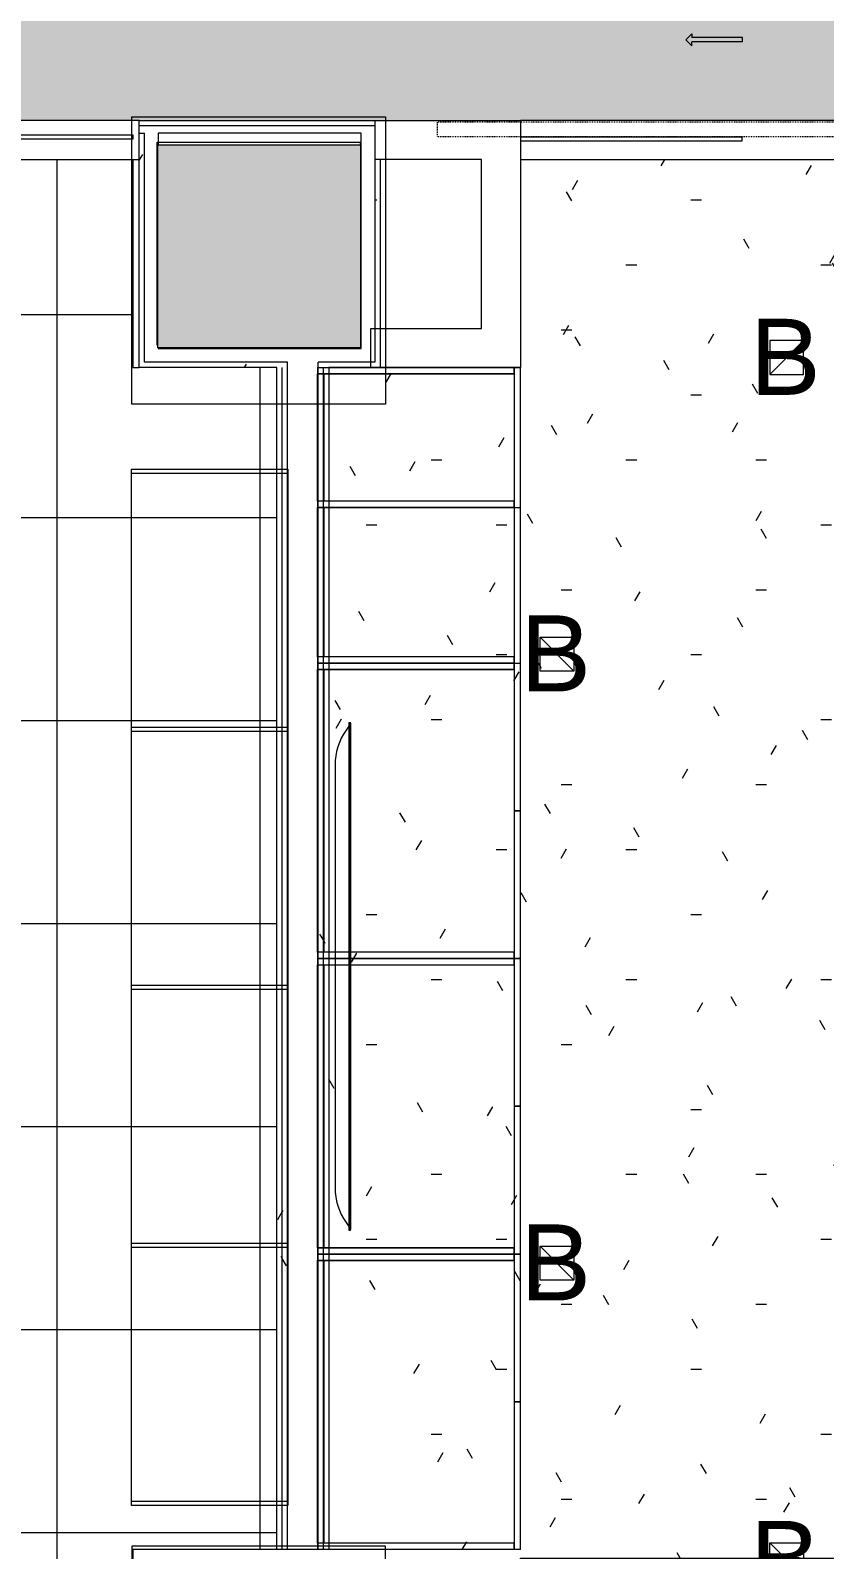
# Model space of a CAD drawing. Header units: inches. Extents: x -1206 to 1060, y -822 to 854.
# Drawn here: x -631 to -537.1, y -720.2 to -540.6 of the extents above; entities that cross this region are included whole.
import ezdxf

# ---------------------------------------------------------------- set-up
doc = ezdxf.new("R2010")
doc.units = ezdxf.units.IN
doc.header["$MEASUREMENT"] = 0
doc.linetypes.add('X1$0$Dash 1_16_', pattern=[0.125, 0.0625, -0.0625])
for name, color, linetype, lineweight in [('X1$0$18_0109_REV_dwg _7_', 8, 'Continuous', 9), ('X1$0$A-CLNG', 13, 'Continuous', 13), ('X1$0$A-CLNG-PATT', 13, 'Continuous', 13), ('X1$0$A-DETL-GENF', 92, 'Continuous', 9), ('X1$0$A-DOOR', 31, 'Continuous', 13), ('X1$0$A-WALL', 113, 'Continuous', 13), ('X1$0$A-WALL-PATT', 111, 'Continuous', 13), ('X1$0$BB Columns_Pen_No__3', 250, 'Continuous', 20), ('X1$0$BB Columns_Pen_No__7', 250, 'Continuous', 20), ('X1$0$E-LITE-EQPM', 33, 'Continuous', 9), ('X1$0$E-LITE-EQPM-IDEN', 33, 'Continuous', 9), ('X1$0$I-FURN', 30, 'Continuous', 9), ('X1$0$I-WALL', 2, 'Continuous', 13), ('X1$0$Q-CASE', 31, 'Continuous', 9), ('X1$0$Q-SPCQ', 91, 'Continuous', 9), ('X1$0$S-COLS', 52, 'Continuous', 9)]:
    doc.layers.add(name, color=color, linetype=linetype, lineweight=lineweight)
doc.styles.add('X1$0$Arial', font='arial.ttf', dxfattribs={"height": 9})
pattern_1 = [(0, (0, 0), (30.72, 7.68), [1.267, -21.773, 1.267, -21.773, -122.88]), (0, (0, 0), (30.72, 7.68), [-46.08, 1.267, -44.813, 1.267, -21.773, -53.76]), (0, (0, 0), (30.72, 7.68), [-115.2, 1.267, -14.093, 1.267, -37.133]), (120, (11.52, 3.84), (-22.011075, 22.7643), [1.267, -21.773, 1.267, -21.773, -122.88]), (120, (11.52, 3.84), (-22.011075, 22.7643), [-46.08, 1.267, -44.813, 1.267, -21.773, -53.76]), (120, (11.52, 3.84), (-22.011075, 22.7643), [-115.2, 1.267, -14.093, 1.267, -37.133]), (240, (15.36, 19.2), (-8.708925, -30.4443), [1.267, -21.773, 1.267, -21.773, -122.88]), (240, (15.36, 19.2), (-8.708925, -30.4443), [-46.08, 1.267, -44.813, 1.267, -21.773, -53.76]), (240, (15.36, 19.2), (-8.708925, -30.4443), [-115.2, 1.267, -14.093, 1.267, -37.133])]

# ---------------------------------------------------------------- blocks, each defined once
blk = doc.blocks.new('X1$0$HermanMiller_Collection_HFrameCredenza_FourUnitsWide _2_ - 4-2 15_ File Drawers-4938077-FIRST FLOOR RCP')
at = {"layer": 'X1$0$I-FURN'}
for p, q in [((-61.25, 9.25), (61.25, 9.25)), ((-61.25, -9.25), (-61.25, 9.25)), ((-60.75, 9.25), (-60.75, -9.25)), ((-30.75, -9.25), (-30.75, 9.25)), ((-30.25, 9.25), (-30.25, -9.25)), ((-0.25, -9.25), (-0.25, 9.25)), ((0.25, 9.25), (0.25, -9.25)), ((30.25, -9.25), (30.25, 9.25)), ((30.75, 9.25), (30.75, -9.25)), ((60.75, -9.25), (60.75, 9.25)), ((61.25, 9.25), (61.25, -9.25)), ((61.25, -9.25), (-61.25, -9.25))]:
    blk.add_line(p, q, dxfattribs=at)
blk = doc.blocks.new('X1$0$Booth Seat3 - Booth Seat-5079249-FIRST FLOOR RCP')
at = {"layer": 'X1$0$I-FURN'}
for p, q in [((331.4, 947.74), (348.37, 964.71)), ((348.37, 964.71), (443.23, 869.85)), ((329.98, 946.33), (331.4, 947.74)), ((331.4, 947.74), (426.26, 852.88)), ((426.26, 852.88), (331.4, 947.74)), ((424.85, 851.47), (329.98, 946.33)), ((443.23, 869.85), (426.26, 852.88)), ((426.26, 852.88), (424.85, 851.47))]:
    blk.add_line(p, q, dxfattribs=at)
blk = doc.blocks.new('X1$0$CW Cupbd - UB 34_5_h x 24_d - 2 Doors - 2 Shelves-5508974-FIRST FLOOR RCP')
at = {"layer": 'X1$0$Q-CASE'}
for p, q in [((2.75, -2.36), (2, -2.36)), ((2, -25.61), (2, -2.36)), ((2.75, -25.61), (2.75, -2.36)), ((2.75, -3.11), (2.75, -2.36)), ((2.75, -2.36), (36.18, -2.36)), ((36.18, -3.11), (2.75, -3.11)), ((2.75, -25.61), (2.75, -3.11)), ((2.75, -3.11), (36.18, -3.11)), ((36.93, -2.36), (36.18, -2.36)), ((36.18, -25.61), (36.18, -2.36)), ((36.18, -2.36), (36.18, -3.11)), ((36.18, -3.11), (36.18, -25.61)), ((36.93, -2.36), (36.93, -25.61)), ((19.46, -25.61), (2, -25.61)), ((2, -26.36), (2, -25.61)), ((2, -25.61), (2.75, -25.61)), ((2, -26.36), (19.46, -26.36)), ((36.18, -25.61), (2.75, -25.61)), ((19.46, -26.36), (19.46, -25.61)), ((36.93, -25.61), (19.46, -25.61)), ((19.46, -25.61), (19.46, -26.36)), ((19.46, -26.36), (36.93, -26.36)), ((36.18, -25.61), (36.93, -25.61)), ((36.93, -25.61), (36.93, -26.36))]:
    blk.add_line(p, q, dxfattribs=at)
blk = doc.blocks.new('X1$0$CW Cupbd - UB 34_5_h x 24_d - 2 Doors - 2 Shelves-5508986-FIRST FLOOR RCP')
at = {"layer": 'X1$0$Q-CASE'}
for p, q in [((19.46, 26.36), (2, 26.36)), ((2, 25.61), (2, 26.36)), ((2, 25.61), (19.46, 25.61)), ((2.75, 25.61), (2, 25.61)), ((2, 2.36), (2, 25.61)), ((2.75, 2.36), (2.75, 25.61)), ((2.75, 3.11), (2.75, 25.61)), ((2.75, 25.61), (36.18, 25.61)), ((19.46, 25.61), (19.46, 26.36)), ((36.93, 26.36), (19.46, 26.36)), ((19.46, 26.36), (19.46, 25.61)), ((19.46, 25.61), (36.93, 25.61)), ((36.93, 25.61), (36.18, 25.61)), ((36.18, 2.36), (36.18, 25.61)), ((36.18, 25.61), (36.18, 3.11)), ((36.93, 26.36), (36.93, 25.61)), ((36.93, 25.61), (36.93, 2.36)), ((2, 2.36), (2.75, 2.36)), ((2.75, 2.36), (2.75, 3.11)), ((2.75, 3.11), (36.18, 3.11)), ((36.18, 3.11), (2.75, 3.11)), ((36.18, 2.36), (2.75, 2.36)), ((36.18, 3.11), (36.18, 2.36)), ((36.18, 2.36), (36.93, 2.36))]:
    blk.add_line(p, q, dxfattribs=at)
blk = doc.blocks.new('X1$0$CW Drawers - UB 34_5_h x 24_d - 1 Drawer-5528821-FIRST FLOOR RCP')
at = {"layer": 'X1$0$Q-CASE'}
for p, q in [((3.53, -2.36), (2.78, -2.36)), ((2.78, -25.61), (2.78, -2.36)), ((3.53, -25.61), (3.53, -2.36)), ((3.53, -3.11), (3.53, -2.36)), ((3.53, -2.36), (18.57, -2.36)), ((18.57, -3.11), (3.53, -3.11)), ((3.53, -25.61), (3.53, -3.11)), ((3.53, -3.11), (18.57, -3.11)), ((19.32, -2.36), (18.57, -2.36)), ((18.57, -25.61), (18.57, -2.36)), ((18.57, -2.36), (18.57, -3.11)), ((18.57, -3.11), (18.57, -25.61)), ((19.32, -2.36), (19.32, -25.61)), ((19.32, -25.61), (2.78, -25.61)), ((2.78, -25.61), (2.78, -26.36)), ((2.78, -25.61), (3.53, -25.61)), ((2.78, -26.36), (19.32, -26.36)), ((18.57, -25.61), (3.53, -25.61)), ((18.57, -25.61), (19.32, -25.61)), ((19.32, -25.61), (19.32, -26.36))]:
    blk.add_line(p, q, dxfattribs=at)
blk = doc.blocks.new('X1$0$CW Cupbd - UB 34_5_h x 24_d - 1 Door - 2 Shelves-5529051-FIRST FLOOR RCP')
at = {"layer": 'X1$0$Q-CASE'}
for p, q in [((2.75, -2.36), (2, -2.36)), ((2, -25.61), (2, -2.36)), ((2.75, -25.61), (2.75, -2.36)), ((2.75, -3.11), (2.75, -2.36)), ((2.75, -2.36), (20.4, -2.36)), ((20.4, -3.11), (2.75, -3.11)), ((2.75, -25.61), (2.75, -3.11)), ((2.75, -3.11), (20.4, -3.11)), ((20.4, -2.36), (20.4, -3.11)), ((20.4, -3.11), (20.4, -25.61)), ((20.4, -25.61), (2, -25.61)), ((2, -25.61), (2, -26.36)), ((2, -25.61), (2.75, -25.61)), ((2, -26.36), (20.4, -26.36)), ((20.4, -25.61), (2.75, -25.61)), ((20.4, -25.61), (20.4, -26.36))]:
    blk.add_line(p, q, dxfattribs=at)
blk = doc.blocks.new('X1$0$18_0109_REV_dwg _7_-5631515-FIRST FLOOR RCP')
at = {"layer": 'X1$0$BB Columns_Pen_No__3', "color": 9, "flags": 128}
blk.add_lwpolyline([(-6985.69, 2337.82), (-6985.69, 2371.82), (-6955.69, 2371.82), (-6955.69, 2337.82)], close=True, dxfattribs=at)
blk.add_lwpolyline([(-6955.69, 2169.82), (-6955.69, 2202.82), (-6985.69, 2202.82), (-6985.69, 2169.82)], dxfattribs=at)
at = {"layer": 'X1$0$BB Columns_Pen_No__7', "color": 9, "flags": 128}
for points in [[(-6982.69, 2368.82), (-6958.69, 2368.82), (-6958.69, 2368.52)], [(-6982.62, 2344.82), (-6982.69, 2344.82), (-6982.69, 2368.82)]]:
    blk.add_lwpolyline(points, dxfattribs=at)
blk = doc.blocks.new('X1$0$Barn Door - Glass Door - Int-GL1-GLSS-36_ x 96_ D8-5625624-FIRST FLOOR RCP')
at = {"layer": 'X1$0$A-DETL-GENF'}
for p, q in [((17.91, -11.5), (17.91, -12)), ((17.91, -11.5), (23.91, -11.5)), ((17.91, -12), (23.91, -12)), ((24.62, -11.75), (23.91, -11.04)), ((23.91, -11.04), (23.91, -11.5)), ((24.62, -11.75), (23.91, -12.46)), ((23.91, -12.46), (23.91, -12))]:
    blk.add_line(p, q, dxfattribs=at)
at = {"layer": 'X1$0$A-DOOR', "linetype": 'X1$0$Dash 1_16_', "lineweight": 9}
for p, q in [((-18, -0.25), (54, -0.25)), ((-18, -2), (-18, -0.25)), ((54, -2), (54, -0.25)), ((-18, -2), (54, -2))]:
    blk.add_line(p, q, dxfattribs=at)
blk = doc.blocks.new('X1$0$A-Flat_Screen_TV - OLED 65B6P 65_-V12-FIRST FLOOR RCP')
at = {"layer": 'X1$0$Q-SPCQ'}
for p, q in [((25.5, 1.81), (-25.5, 1.81)), ((-29.94, 0.19), (-30, 0.19)), ((-30, 0.19), (-30, 0)), ((-30, 0), (30, 0)), ((-29.56, 0.19), (-29.94, 0.19)), ((-29.94, 0), (-29.94, -0.06)), ((29.56, 0.19), (-29.56, 0.19)), ((29.94, 0.19), (29.56, 0.19)), ((30, 0.19), (29.94, 0.19)), ((29.94, 0), (29.94, -0.06)), ((30, 0.19), (30, 0)), ((-29.94, -0.06), (29.94, -0.06))]:
    blk.add_line(p, q, dxfattribs=at)
for centre, start, end in [((-24.9, -5.58), 94.6372, 128.9656), ((24.9, -5.58), 51.0344, 85.3628)]:
    blk.add_arc(centre, 7.41, start, end, dxfattribs=at)
blk = doc.blocks.new('X1$0$L-Recessed Square Downlight - 4_-4552743-FIRST FLOOR RCP')
at = {"layer": 'X1$0$E-LITE-EQPM'}
for p, q in [((-2, -2), (-2, 2)), ((-2, 2), (2, 2)), ((-2, 2), (2, -2)), ((2, 2), (2, -2)), ((2, -2), (-2, -2))]:
    blk.add_line(p, q, dxfattribs=at)
blk = doc.blocks.new('X1$0$L-Recessed Square Downlight - 4_-5368317-FIRST FLOOR RCP')
at = {"layer": 'X1$0$E-LITE-EQPM'}
for p, q in [((2, 2), (-2, 2)), ((-2, 2), (-2, -2)), ((-2, -2), (2, 2)), ((2, -2), (2, 2)), ((-2, -2), (2, -2))]:
    blk.add_line(p, q, dxfattribs=at)
blk = doc.blocks.new('X1$0$Concrete-Rectangular-Column - 24 X 24-V32-FIRST FLOOR RCP')
at = {"layer": 'X1$0$S-COLS'}
blk.add_hatch(color=7, dxfattribs=at).paths.add_polyline_path([(12, -12), (12, 12), (-12, 12), (-12, -12), (-7.08, -12)], flags=0)
at = {"layer": 'X1$0$S-COLS', "color": 8, "lineweight": 20}
for p, q in [((-12, 12), (12, 12)), ((-12, -12), (-12, 12)), ((12, 12), (12, -12)), ((12, -12), (-12, -12))]:
    blk.add_line(p, q, dxfattribs=at)
blk = doc.blocks.new('X1')
at = {"layer": 'X1$0$A-CLNG-PATT'}
h = blk.add_hatch(dxfattribs=at)
h.set_pattern_fill('FP1_25', color=256, style=0, pattern_type=2)
h.set_pattern_definition([(180, (-363.88, 1.81), (3e-15, 24), []), (90, (-363.88, 1.81), (24, -1e-15), [])])
h.paths.add_polyline_path([(-732.59, -747.19), (-618.93, -747.19), (-618.93, -720.18), (-601.9, -720.18), (-601.9, -580.44), (-618.93, -580.44), (-618.93, -555.84), (-768.93, -555.84), (-768.93, -581.19), (-795.93, -581.19), (-795.93, -720.19), (-768.93, -720.19), (-768.93, -747.19)], flags=0)
h.paths.add_polyline_path([(-727.27, -694.47), (-747.54, -694.47), (-747.54, -671.07), (-724.14, -671.07), (-724.14, -694.47)], flags=0)
h.paths.add_polyline_path([(-675.88, -694.1), (-675.88, -670.7), (-652.48, -670.7), (-652.48, -694.1), (-674.03, -694.1)], flags=0)
h.paths.add_polyline_path([(-652.73, -621.88), (-676.13, -621.88), (-676.13, -598.48), (-652.73, -598.48), (-652.73, -616.2)], flags=0)
h.paths.add_polyline_path([(-747.54, -621.88), (-747.54, -598.48), (-724.14, -598.48), (-724.14, -621.88), (-743.24, -621.88)], flags=0)
h.paths.add_polyline_path([(-434.48, -4.08), (-281.86, -4.08), (-281.86, 25.92), (-463.9, 25.92), (-463.9, -4.08), (-452.68, -4.08)], flags=0)
h = blk.add_hatch(dxfattribs=at)
h.set_pattern_fill('FP1_1', color=256, style=0, pattern_type=2)
h.set_pattern_definition(pattern_1)
h.paths.add_polyline_path([(-326.97, -551.3), (-321.18, -551.3), (-321.18, -406.19), (-104.66, -406.19), (-104.66, -343.94), (-281.86, -343.94), (-281.86, -8.7), (-476.15, -8.7), (-476.15, -246.01), (-794.43, -246.01), (-794.43, -455.3), (-794.59, -455.3), (-794.59, -551.3), (-768.93, -551.3), (-768.93, -551.22), (-409.68, -551.22), (-409.68, -551.3), (-349.31, -551.3)], flags=0)
h.paths.add_polyline_path([(-365.68, -515.19), (-749.84, -515.19), (-749.84, -384.3), (-365.68, -384.3), (-365.68, -510.31)], flags=0)
h.paths.add_polyline_path([(-346.93, -343.94), (-425.93, -343.94), (-425.93, -134.94), (-346.93, -134.94), (-346.93, -339.32)], flags=0)
h.paths.add_polyline_path([(-351.55, -339.32), (-351.55, -330.7), (-375.55, -330.7), (-375.55, -308.57), (-421.3, -308.57), (-421.3, -339.32), (-362.43, -339.32)], flags=0)
h.paths.add_polyline_path([(-651.93, -330.7), (-675.93, -330.7), (-675.93, -306.7), (-651.93, -306.7)], flags=0)
h.paths.add_polyline_path([(-362.43, -285.59), (-362.43, -283.24), (-410.43, -283.24), (-410.43, -285.59), (-365.68, -285.59)], flags=0)
h.paths.add_polyline_path([(-299.86, -279.9), (-300.64, -279.79), (-301.36, -279.49), (-301.99, -279.02), (-302.46, -278.4), (-302.76, -277.67), (-302.86, -276.9), (-302.76, -276.12), (-302.46, -275.4), (-301.99, -274.77), (-301.36, -274.3), (-300.64, -274), (-299.86, -273.9), (-299.09, -274), (-298.36, -274.3), (-297.74, -274.77), (-297.27, -275.4), (-296.97, -276.12), (-296.86, -276.9), (-296.97, -277.67), (-297.27, -278.4), (-297.74, -279.02), (-298.36, -279.49), (-299.09, -279.79)], flags=0)
h.paths.add_polyline_path([(-410.43, -240.17), (-362.43, -240.17), (-362.43, -237.82), (-410.43, -237.82)], flags=0)
h.paths.add_polyline_path([(-299.86, -212.85), (-300.64, -212.74), (-301.36, -212.45), (-301.99, -211.97), (-302.46, -211.35), (-302.76, -210.62), (-302.86, -209.85), (-302.76, -209.07), (-302.46, -208.35), (-301.99, -207.73), (-301.36, -207.25), (-300.64, -206.95), (-299.86, -206.85), (-299.09, -206.95), (-298.36, -207.25), (-297.74, -207.73), (-297.27, -208.35), (-296.97, -209.07), (-296.86, -209.85), (-296.97, -210.62), (-297.27, -211.35), (-297.74, -211.97), (-298.46, -212.49), (-299.09, -212.74)], flags=0)
h.paths.add_polyline_path([(-362.43, -194.86), (-362.43, -192.51), (-410.43, -192.51), (-410.43, -194.86), (-363.06, -194.86)], flags=0)
h.paths.add_polyline_path([(-391.9, -149.62), (-362.43, -149.62), (-362.43, -147.27), (-410.43, -147.27), (-410.43, -149.62), (-407.47, -149.62)], flags=0)
h.paths.add_polyline_path([(-299.86, -145.8), (-300.64, -145.7), (-301.4, -145.37), (-301.99, -144.92), (-302.46, -144.3), (-302.76, -143.57), (-302.86, -142.8), (-302.76, -142.02), (-302.46, -141.3), (-301.99, -140.68), (-301.36, -140.2), (-300.64, -139.9), (-299.86, -139.8), (-299.09, -139.9), (-298.36, -140.2), (-297.74, -140.68), (-297.27, -141.3), (-296.97, -142.02), (-296.86, -142.8), (-296.97, -143.57), (-297.27, -144.3), (-297.74, -144.92), (-298.36, -145.4), (-299.09, -145.7)], flags=0)
h.paths.add_polyline_path([(-351.84, -93.19), (-378.18, -93.19), (-378.18, -64.69), (-349.68, -64.69), (-349.68, -93.19), (-350.3, -93.19)], flags=0)
h.paths.add_polyline_path([(-369.19, -90.94), (-351.93, -90.94), (-351.93, -90.7), (-375.84, -90.7), (-375.84, -66.94), (-375.93, -66.94), (-375.93, -90.94), (-369.87, -90.94)], flags=0)
h.paths.add_polyline_path([(-299.86, -78.75), (-300.64, -78.65), (-301.36, -78.35), (-301.99, -77.87), (-302.46, -77.25), (-302.76, -76.53), (-302.86, -75.75), (-302.76, -74.97), (-302.46, -74.25), (-301.99, -73.63), (-301.36, -73.15), (-300.64, -72.85), (-299.86, -72.75), (-299.09, -72.85), (-298.36, -73.15), (-297.74, -73.63), (-297.27, -74.25), (-296.97, -74.97), (-296.86, -75.75), (-296.97, -76.53), (-297.27, -77.25), (-297.74, -77.87), (-298.36, -78.35), (-299.09, -78.65)], flags=0)
h = blk.add_hatch(dxfattribs=at)
h.set_pattern_fill('FP1_1', color=256, style=0, pattern_type=2)
h.set_pattern_definition(pattern_1)
h.paths.add_polyline_path([(-258.93, -747.19), (-258.93, -720.19), (-231.93, -720.19), (-231.93, -581.19), (-258.93, -581.19), (-258.93, -556.19), (-409.68, -556.19), (-409.68, -580.44), (-438.18, -580.44), (-438.18, -555.84), (-573.09, -555.84), (-573.09, -580.44), (-595.77, -580.44), (-595.77, -720.19), (-573.09, -720.19), (-573.09, -747.19), (-438.93, -747.19), (-438.93, -720.19), (-408.93, -720.19), (-408.93, -747.19), (-264.14, -747.19)], flags=0)
h.paths.add_polyline_path([(-370.6, -698.32), (-536.01, -698.32), (-536.01, -602.32), (-296.01, -602.32), (-296.01, -698.32), (-349.31, -698.32)], flags=0)
h.paths.add_polyline_path([(-593.39, -682.41), (-593.39, -681.97), (-594.2, -680.74), (-594.78, -679.19), (-595.02, -677.91), (-595.02, -626.91), (-594.75, -625.46), (-594.2, -624.08), (-593.39, -622.85), (-593.39, -622.41), (-593.2, -622.41), (-593.2, -622.47), (-593.14, -622.47), (-593.14, -682.35), (-593.2, -682.35), (-593.2, -682.41)], flags=0)
at = {"layer": 'X1$0$A-WALL-PATT', "lineweight": 9}
h = blk.add_hatch(dxfattribs=at)
h.set_pattern_fill('FP1_1', color=256, style=0, pattern_type=2)
h.set_pattern_definition(pattern_1)
h.paths.add_polyline_path([(-617.76, -579.82), (-617.55, -579.82), (-617.55, -552.72), (-618.18, -552.72), (-618.18, -579.82)], flags=0)
h = blk.add_hatch(dxfattribs=at)
h.set_pattern_fill('FP1_1', color=256, style=0, pattern_type=2)
h.set_pattern_definition(pattern_1)
h.paths.add_polyline_path([(-590.2, -575.82), (-589.68, -575.82), (-589.68, -555.84), (-590.3, -555.84), (-590.3, -575.82)], flags=0)
h = blk.add_hatch(dxfattribs=at)
h.set_pattern_fill('FP1_1', color=256, style=0, pattern_type=2)
h.set_pattern_definition(pattern_1)
h.paths.add_polyline_path([(-591.99, -580.44), (-590.8, -580.44), (-590.8, -579.82), (-597.02, -579.82), (-597.02, -580.44), (-595.77, -580.44)], flags=0)
h.paths.add_polyline_path([(-615.99, -580.44), (-600.65, -580.44), (-600.65, -579.82), (-618.18, -579.82), (-618.18, -580.44), (-617.55, -580.44)], flags=0)
h = blk.add_hatch(dxfattribs=at)
h.set_pattern_fill('FP1_1', color=256, style=0, pattern_type=2)
h.set_pattern_definition(pattern_1)
h.paths.add_polyline_path([(-601.9, -720.18), (-601.27, -720.18), (-601.27, -580.44), (-601.9, -580.44), (-601.9, -698.32)], flags=0)
h = blk.add_hatch(dxfattribs=at)
h.set_pattern_fill('FP1_1', color=256, style=0, pattern_type=2)
h.set_pattern_definition(pattern_1)
h.paths.add_polyline_path([(-601.27, -720.18), (-600.65, -720.18), (-600.65, -580.44), (-601.27, -580.44), (-601.27, -698.32)], flags=0)
h = blk.add_hatch(dxfattribs=at)
h.set_pattern_fill('FP1_1', color=256, style=0, pattern_type=2)
h.set_pattern_definition(pattern_1)
h.paths.add_polyline_path([(-597.02, -720.18), (-596.4, -720.18), (-596.4, -580.44), (-597.02, -580.44), (-597.02, -698.32)], flags=0)
h = blk.add_hatch(dxfattribs=at)
h.set_pattern_fill('FP1_1', color=256, style=0, pattern_type=2)
h.set_pattern_definition(pattern_1)
h.paths.add_polyline_path([(-595.77, -720.18), (-595.77, -580.44), (-596.4, -580.44), (-596.4, -720.18)], flags=0)
at = {"layer": 'X1$0$A-CLNG'}
for p, q in [((-618.93, -555.84), (-618.93, -580.44)), ((-618.93, -580.44), (-618.18, -580.44)), ((-601.9, -720.18), (-618.93, -720.18)), ((-618.93, -720.18), (-618.93, -747.19))]:
    blk.add_line(p, q, dxfattribs=at)
at = {"layer": 'X1$0$A-WALL', "lineweight": 9}
for p, q in [((-618.18, -551.22), (-768.93, -551.22)), ((-438.18, -551.22), (-573.09, -551.22)), ((-768.93, -555.84), (-618.18, -555.84)), ((-573.09, -555.84), (-438.18, -555.84))]:
    blk.add_line(p, q, dxfattribs=at)
at = {"layer": 'X1$0$A-WALL'}
for p, q in [((-590.3, -551.22), (-590.3, -579.82)), ((-589.68, -551.22), (-573.09, -551.22)), ((-573.09, -551.22), (-573.09, -580.44)), ((-618.18, -551.84), (-590.3, -551.84)), ((-618.18, -552.72), (-617.55, -552.72)), ((-617.55, -579.82), (-617.55, -552.72)), ((-577.71, -555.84), (-590.3, -555.84)), ((-577.71, -575.82), (-577.71, -555.84)), ((-590.8, -580.44), (-590.8, -575.82)), ((-590.8, -575.82), (-577.71, -575.82)), ((-600.65, -579.82), (-617.55, -579.82)), ((-600.65, -720.18), (-600.65, -579.82)), ((-597.02, -720.18), (-597.02, -579.82)), ((-590.3, -579.82), (-597.02, -579.82)), ((-601.27, -720.18), (-601.27, -580.44)), ((-596.4, -720.18), (-596.4, -580.44)), ((-573.09, -580.44), (-589.68, -580.44))]:
    blk.add_line(p, q, dxfattribs=at)
at = {"layer": 'X1$0$I-WALL'}
for p, q in [((-618.18, -551.22), (-589.68, -551.22)), ((-618.18, -580.44), (-618.18, -551.22)), ((-729.84, -552.93), (-618.93, -552.93)), ((-618.93, -552.93), (-618.93, -553.43)), ((-591.93, -552.72), (-615.93, -552.72)), ((-615.93, -552.72), (-615.93, -554.09)), ((-591.93, -578.19), (-591.93, -552.72)), ((-573.09, -553.18), (-546.93, -553.18)), ((-546.93, -553.18), (-546.93, -553.68)), ((-618.93, -553.43), (-729.84, -553.43)), ((-546.93, -553.68), (-573.09, -553.68)), ((-589.68, -555.84), (-589.68, -580.44)), ((-615.93, -578.09), (-615.93, -578.19)), ((-615.93, -578.19), (-591.93, -578.19)), ((-601.9, -580.44), (-618.18, -580.44)), ((-601.9, -720.18), (-601.9, -580.44)), ((-595.77, -580.44), (-595.77, -720.18)), ((-589.68, -580.44), (-595.77, -580.44)), ((-595.77, -720.18), (-601.9, -720.18))]:
    blk.add_line(p, q, dxfattribs=at)
at = {"layer": 'X1$0$18_0109_REV_dwg _7_', "color": 253}
blk.add_blockref('X1$0$18_0109_REV_dwg _7_-5631515-FIRST FLOOR RCP', (6366.63, -2922.6), dxfattribs=at)
at = {"layer": 'X1$0$A-DOOR', "rotation": 180}
blk.add_blockref('X1$0$Barn Door - Glass Door - Int-GL1-GLSS-36_ x 96_ D8-5625624-FIRST FLOOR RCP', (-528.93, -553.43), dxfattribs=at)
at = {"layer": 'X1$0$E-LITE-EQPM', "extrusion": (0, 0, -1), "rotation": 180}
for name, p in [('X1$0$L-Recessed Square Downlight - 4_-4552743-FIRST FLOOR RCP', (541.63, -579.26)), ('X1$0$L-Recessed Square Downlight - 4_-5368317-FIRST FLOOR RCP', (541.63, -721.38))]:
    blk.add_blockref(name, p, dxfattribs=at)
at = {"layer": 'X1$0$E-LITE-EQPM', "extrusion": (0, 0, -1)}
for p in [(568.77, -614.32), (568.77, -686.32)]:
    blk.add_blockref('X1$0$L-Recessed Square Downlight - 4_-5368317-FIRST FLOOR RCP', p, dxfattribs=at)
at = {"layer": 'X1$0$I-FURN'}
for name, p, rotation in [('X1$0$HermanMiller_Collection_HFrameCredenza_FourUnitsWide _2_ - 4-2 15_ File Drawers-4938077-FIRST FLOOR RCP', (-609.84, -653.72), 270.0000000000004), ('X1$0$Booth Seat3 - Booth Seat-5079249-FIRST FLOOR RCP', (-137.26, -1649.68), 44.99999999999995)]:
    blk.add_blockref(name, p, dxfattribs=dict(at, rotation=rotation))
at = {"layer": 'X1$0$Q-CASE'}
for name, p, rotation in [('X1$0$CW Drawers - UB 34_5_h x 24_d - 1 Drawer-5528821-FIRST FLOOR RCP', (-599.45, -599.76), 89.99999999999977), ('X1$0$CW Cupbd - UB 34_5_h x 24_d - 1 Door - 2 Shelves-5529051-FIRST FLOOR RCP', (-599.45, -617.38), 89.99999999999962), ('X1$0$CW Cupbd - UB 34_5_h x 24_d - 2 Doors - 2 Shelves-5508974-FIRST FLOOR RCP', (-599.45, -652.31), 89.9999999999993), ('X1$0$CW Cupbd - UB 34_5_h x 24_d - 2 Doors - 2 Shelves-5508986-FIRST FLOOR RCP', (-599.45, -648.32), 270), ('X1$0$CW Cupbd - UB 34_5_h x 24_d - 2 Doors - 2 Shelves-5508974-FIRST FLOOR RCP', (-599.45, -722.19), 89.99999999999966)]:
    blk.add_blockref(name, p, dxfattribs=dict(at, rotation=rotation))
at = {"layer": 'X1$0$Q-SPCQ', "rotation": 89.99999999999955}
blk.add_blockref('X1$0$A-Flat_Screen_TV - OLED 65B6P 65_-V12-FIRST FLOOR RCP', (-593.2, -652.41), dxfattribs=at)
at = {"layer": 'X1$0$S-COLS'}
blk.add_blockref('X1$0$Concrete-Rectangular-Column - 24 X 24-V32-FIRST FLOOR RCP', (-603.99, -566.09), dxfattribs=at)
at = {"layer": 'X1$0$E-LITE-EQPM-IDEN', "char_height": 9, "width": 10.302, "attachment_point": 1, "style": 'X1$0$Arial'}
for insert in [(-545.98, -574.67), (-573.13, -609.73), (-573.13, -681.73), (-545.98, -716.79)]:
    blk.add_mtext('B', dxfattribs=dict(at, insert=insert))

msp = doc.modelspace()

# ---------------------------------------------------------------- block references
at = {"color": 253}
msp.add_blockref('X1', (0, 0), dxfattribs=at)

doc.saveas('drawing.dxf')
